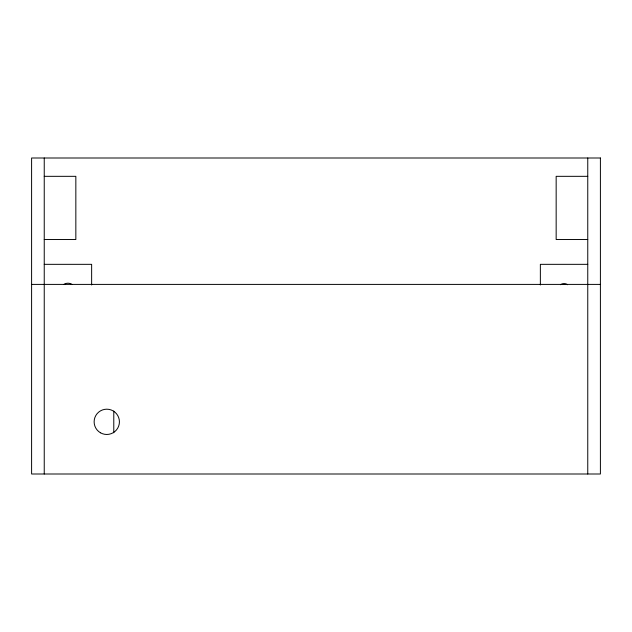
<?xml version="1.0" encoding="UTF-8"?>
<svg xmlns="http://www.w3.org/2000/svg" width="632" height="632" viewBox="0 0 632 632"><rect width="100%" height="100%" fill="white"/><g stroke="black" fill="none" stroke-linecap="round" stroke-linejoin="round"><path stroke-width="0.95" d="M113.784 432.746L113.784 411.084M63.832 284.519L64.59 283.981A4.74 2.631 0 0 1 71.29 283.981L72.048 284.519M560.647 284.74L561.271 284.289A3.942 2.188 0 0 1 566.849 284.289L567.473 284.74M44.24 176.328L75.84 176.328L75.84 239.528L44.24 239.528M587.76 176.328L556.16 176.328L556.16 239.528L587.76 239.528M44.24 264.334L91.64 264.334L91.64 284.993M587.76 264.334L540.36 264.334L540.36 284.993M31.6 284.4L600.4 284.4M587.76 158L587.76 474M44.24 158L44.24 474M600.4 158L31.6 158L31.6 474L600.4 474L600.4 158M100.456 432.778A12.64 12.64 0 0 0 119.416 421.828A12.64 12.64 0 0 0 100.456 410.879A12.64 12.64 0 0 0 100.456 432.778"/></g></svg>
